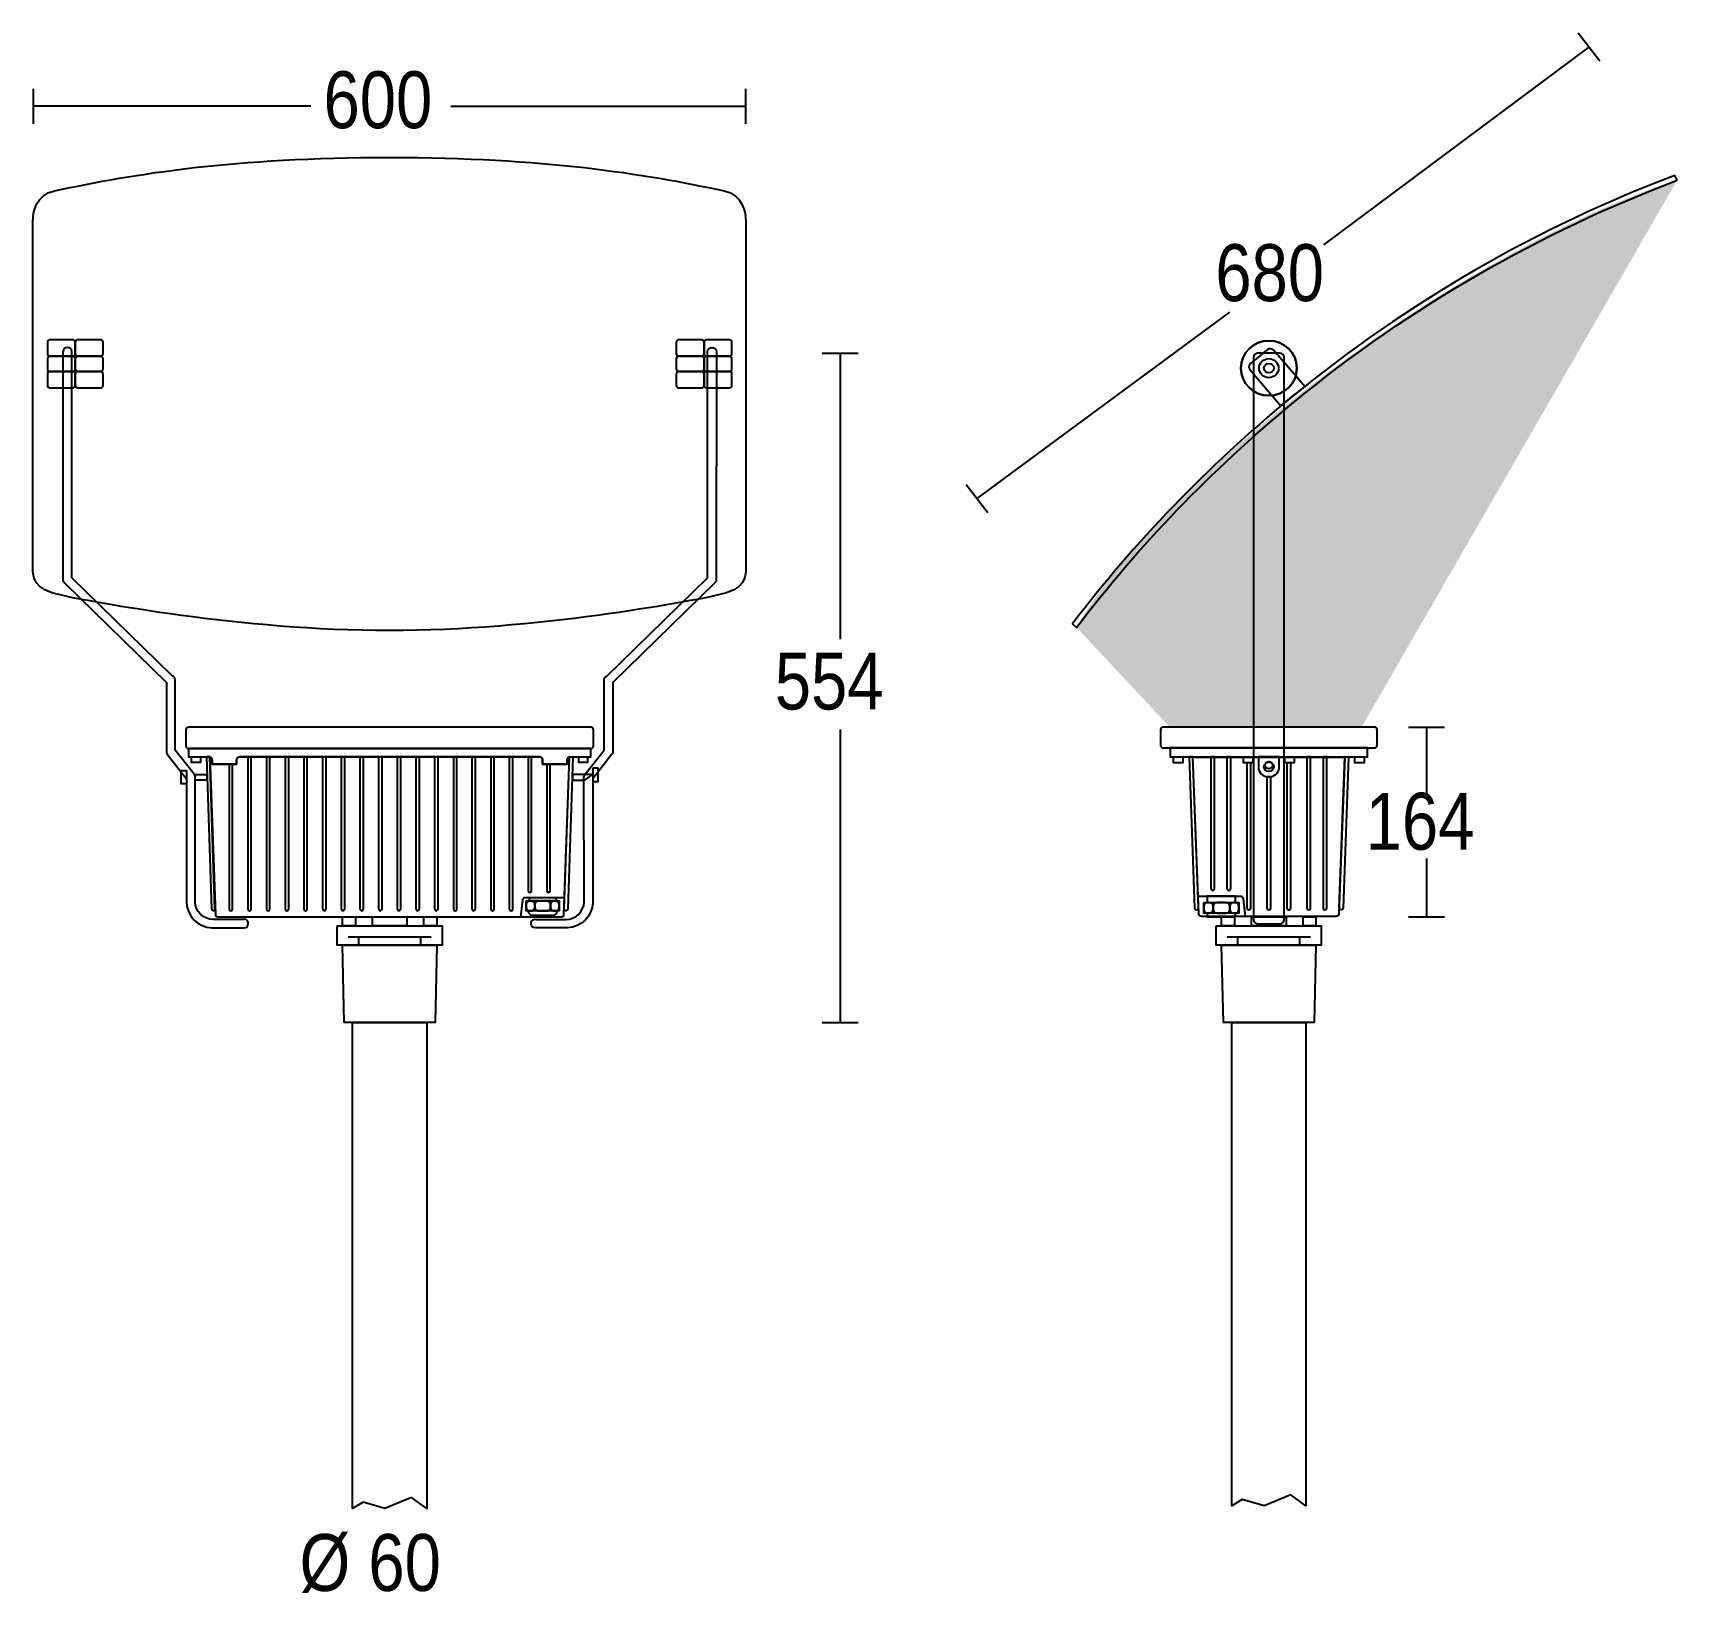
# Model space of a CAD drawing. Extents: x 0 to 178, y 6 to 175.
import ezdxf

# ---------------------------------------------------------------- set-up
doc = ezdxf.new("R2010")
doc.units = 0
doc.layers.add('LIVELLO_1', color=160, linetype='Continuous')
doc.styles.add('STD', font='txt')

# ---------------------------------------------------------------- blocks, each defined once
blk = doc.blocks.new('AI9-BLK1')
at = {"layer": 'LIVELLO_1'}
h = blk.add_hatch(color=255, dxfattribs=at)
h.dxf.hatch_style = 2
edge = h.paths.add_edge_path()
edge.add_spline(control_points=[(24.03, 21.61), (24.03, 21.61), (34.12, 10.8), (34.12, 10.8), (34.12, 10.8), (54.92, 10.8), (54.92, 10.8), (54.92, 10.8), (89.13, 70.09), (89.13, 70.09), (89.13, 70.09), (73.21, 65.65), (51.53, 49.45), (29.85, 33.24), (24.03, 21.61), (24.03, 21.61)], knot_values=[0, 0, 0, 0, 1, 1, 1, 2, 2, 2, 3, 3, 3, 4, 4, 4, 5, 5, 5, 5], degree=3, periodic=0)
at = {"layer": 'LIVELLO_1', "color": 7}
for p, q in [((78.41, 86.08), (80.75, 83.04)), ((79.58, 84.56), (50.8, 63.09)), ((-89.04, 76.22), (-89.04, 80.02)), ((-11.84, 76.22), (-11.84, 80.02)), ((-58.98, 78.12), (-89.04, 78.12)), ((-43.81, 78.12), (-11.84, 78.12)), ((40.61, 55.8), (13.23, 35.59)), ((-3.54, 51.36), (0.35, 51.36)), ((-1.6, 51.36), (-1.6, 20.35)), ((12.07, 37.11), (14.4, 34.08)), ((60.01, 10.8), (63.9, 10.8)), ((61.96, 10.8), (61.96, 3.65)), ((-1.6, 10.55), (-1.6, -21.22)), ((61.96, -3.44), (61.96, -9.76)), ((60.01, -9.76), (63.9, -9.76)), ((-54.95, -11.95), (-45.94, -11.95)), ((-53.8, -12.84), (-53.8, -11.95)), ((-47.08, -12.84), (-47.08, -11.95)), ((40.36, -11.94), (49.37, -11.94)), ((41.51, -12.84), (41.51, -11.94)), ((48.23, -12.84), (48.23, -11.94)), ((-3.54, -21.22), (0.35, -21.22))]:
    blk.add_line(p, q, dxfattribs=at)
for points in [[(-71.91, 7.56), (-70.96, 7.56), (-70.96, 6.96), (-71.91, 6.96)], [(-29.92, 7.56), (-28.98, 7.56), (-28.98, 6.96), (-29.92, 6.96)], [(55.58, 8.54), (34.16, 8.54), (34.16, 7.57), (36.54, 7.57), (53.19, 7.57), (55.58, 7.57)], [(34.52, 7.57), (35.53, 7.57), (35.53, 6.92), (34.52, 6.92)], [(42.14, 7.57), (43.15, 7.57), (43.15, 6.92), (42.14, 6.92)], [(46.59, 7.57), (47.6, 7.57), (47.6, 6.92), (46.59, 6.92)], [(54.2, 7.57), (55.21, 7.57), (55.21, 6.92), (54.2, 6.92)], [(-72.47, 6.08), (-72.47, 4.65), (-73.05, 4.65), (-73.05, 6.08)], [(-70.25, 5.66), (-70.25, 5.06), (-71.53, 5.06), (-71.53, 5.66)], [(-30.63, 5.66), (-30.63, 5.06), (-29.28, 5.06), (-28.46, 5.66)], [(-28.42, 6.35), (-28.42, 4.91), (-27.83, 4.91), (-27.83, 6.35)], [(-35.63, -8.05), (-32.06, -8.05), (-32.06, -9.14), (-35.63, -9.14)], [(-35.29, -7.69), (-32.4, -7.69), (-32.4, -8.05), (-35.29, -8.05)], [(37.81, -8.21), (41.63, -8.21), (41.63, -9.38), (37.81, -9.38)], [(41.26, -7.53), (38.18, -7.53), (38.18, -8.21), (41.26, -8.21)], [(-55.56, -9.77), (-54.15, -9.77), (-54.15, -10.75), (-55.56, -10.75)], [(-52.32, -9.77), (-48.57, -9.77), (-48.57, -10.75), (-52.32, -10.75)], [(-46.73, -9.77), (-45.33, -9.77), (-45.33, -10.75), (-46.73, -10.75)], [(41.26, -9.38), (38.18, -9.38), (38.18, -9.76), (41.26, -9.76)], [(39.75, -9.76), (41.16, -9.76), (41.16, -10.74), (39.75, -10.74)], [(42.99, -9.76), (46.74, -9.76), (46.74, -10.74), (42.99, -10.74)], [(48.58, -9.76), (49.98, -9.76), (49.98, -10.74), (48.58, -10.74)], [(-56.14, -10.75), (-44.75, -10.75), (-44.75, -12.84), (-56.14, -12.84)], [(39.17, -10.74), (50.56, -10.74), (50.56, -12.84), (39.17, -12.84)], [(-55.56, -12.84), (-45.33, -12.84), (-45.52, -21.23), (-55.37, -21.23)], [(39.75, -12.84), (49.98, -12.84), (49.79, -21.22), (39.94, -21.22)], [(-54.47, -21.23), (-46.42, -21.23), (-46.42, -73.93), (-48.06, -72.75), (-50.96, -73.93), (-53.31, -73.24), (-54.47, -73.93)], [(40.84, -21.22), (48.89, -21.22), (48.89, -73.65), (47.24, -72.46), (44.35, -73.65), (41.99, -72.96), (40.84, -73.65)]]:
    blk.add_lwpolyline(points, close=True, dxfattribs=at)
for centre, major_axis, ratio in [((44.87, 49.72), (-3.04, 0), 0.980054), ((44.87, 49.72), (-1.06, 0), 0.97934), ((44.87, 49.72), (-0.528, 0), 0.982719), ((44.87, 6.5), (-0.528, 0), 0.976198), ((44.87, 6.67), (-0.412, 0), 0.97451)]:
    blk.add_ellipse(centre, major_axis=major_axis, ratio=ratio, dxfattribs=at)
for points, knots in [([(-50.48, 72.57), (-67.28, 72.57), (-77.98, 70.83), (-86.77, 68.95), (-88.82, 68.51), (-89.12, 66.62), (-89.12, 65.66), (-89.12, 65.66), (-89.12, 27.99), (-89.12, 27.99), (-89.12, 27.08), (-89.12, 25.75), (-86.03, 25.09), (-82.79, 24.39), (-66.43, 21.26), (-50.48, 21.26), (-34.53, 21.26), (-18.18, 24.39), (-14.93, 25.09), (-11.84, 25.75), (-11.84, 27.08), (-11.84, 27.99), (-11.84, 27.99), (-11.84, 65.66), (-11.84, 65.66), (-11.84, 66.62), (-12.15, 68.51), (-14.19, 68.95), (-22.98, 70.83), (-33.68, 72.57), (-50.48, 72.57)], [0, 0, 0, 0, 1, 1, 1, 2, 2, 2, 3, 3, 3, 4, 4, 4, 5, 5, 5, 6, 6, 6, 7, 7, 7, 8, 8, 8, 9, 9, 9, 10, 10, 10, 10]), ([(89.13, 70.09), (74.39, 64.51), (60.32, 56.5), (47.54, 45.99), (38.58, 38.62), (30.73, 30.43), (24.03, 21.61), (24.03, 21.61), (23.57, 21.99), (23.57, 21.99), (30.3, 30.82), (38.17, 39.04), (47.16, 46.44), (59.98, 56.97), (74.09, 65.01), (88.87, 70.61), (88.87, 70.61), (89.13, 70.09), (89.13, 70.09)], [0, 0, 0, 0, 1, 1, 1, 2, 2, 2, 3, 3, 3, 4, 4, 4, 5, 5, 5, 6, 6, 6, 6]), ([(-87.25, 52.8), (-87.25, 52.8), (-84.82, 52.8), (-84.82, 52.8), (-84.66, 52.8), (-84.53, 52.67), (-84.53, 52.51), (-84.53, 52.51), (-84.53, 51.3), (-84.53, 51.3), (-84.53, 51.14), (-84.66, 51.01), (-84.82, 51.01), (-84.82, 51.01), (-87.25, 51.01), (-87.25, 51.01), (-87.42, 51.01), (-87.55, 51.14), (-87.55, 51.3), (-87.55, 51.3), (-87.55, 52.51), (-87.55, 52.51), (-87.55, 52.67), (-87.42, 52.8), (-87.25, 52.8)], [0, 0, 0, 0, 1, 1, 1, 2, 2, 2, 3, 3, 3, 4, 4, 4, 5, 5, 5, 6, 6, 6, 7, 7, 7, 8, 8, 8, 8]), ([(-66.25, -10.98), (-66.25, -10.98), (-69.71, -10.98), (-69.71, -10.98), (-71.21, -10.9), (-72.41, -9.71), (-72.47, -8.24), (-72.47, -8.24), (-72.47, 5.18), (-72.47, 5.18), (-72.47, 5.18), (-74.55, 7.85), (-74.55, 7.85), (-74.64, 7.97), (-74.67, 8.1), (-74.64, 8.22), (-74.64, 8.22), (-74.64, 15.62), (-74.64, 15.62), (-74.64, 15.62), (-85.66, 26.42), (-85.66, 26.42), (-85.76, 26.48), (-85.84, 26.59), (-85.86, 26.73), (-85.86, 26.73), (-85.86, 51.49), (-85.86, 51.49), (-85.86, 52.12), (-84.91, 52.12), (-84.91, 51.49), (-84.91, 51.49), (-84.91, 27), (-84.91, 27), (-84.91, 27), (-74.02, 16.34), (-74.02, 16.34), (-73.83, 16.28), (-73.69, 16.14), (-73.69, 15.89), (-73.69, 15.89), (-73.69, 8.29), (-73.69, 8.29), (-73.69, 8.29), (-71.65, 5.69), (-71.65, 5.69), (-71.57, 5.58), (-71.55, 5.54), (-71.53, 5.49), (-71.5, 5.41), (-71.49, 5.33), (-71.51, 5.25), (-71.51, 5.25), (-71.52, -8.15), (-71.52, -8.15), (-71.52, -9.2), (-70.65, -10.05), (-69.57, -10.05), (-69.57, -10.05), (-66.28, -10.05), (-66.28, -10.05), (-66.28, -10.05), (-66.15, -10.04), (-66.15, -10.04), (-65.61, -10.13), (-65.64, -10.98), (-66.25, -10.98)], [0, 0, 0, 0, 1, 1, 1, 2, 2, 2, 3, 3, 3, 4, 4, 4, 5, 5, 5, 6, 6, 6, 7, 7, 7, 8, 8, 8, 9, 9, 9, 10, 10, 10, 11, 11, 11, 12, 12, 12, 13, 13, 13, 14, 14, 14, 15, 15, 15, 16, 16, 16, 17, 17, 17, 18, 18, 18, 19, 19, 19, 20, 20, 20, 21, 21, 21, 22, 22, 22, 22]), ([(-66.25, -10.98), (-66.25, -10.98), (-69.71, -10.98), (-69.71, -10.98), (-71.21, -10.9), (-72.41, -9.71), (-72.47, -8.24), (-72.47, -8.24), (-72.47, 5.18), (-72.47, 5.18), (-72.47, 5.18), (-74.55, 7.85), (-74.55, 7.85), (-74.64, 7.97), (-74.67, 8.1), (-74.64, 8.22), (-74.64, 8.22), (-74.64, 15.62), (-74.64, 15.62), (-74.64, 15.62), (-85.66, 26.42), (-85.66, 26.42), (-85.76, 26.48), (-85.84, 26.59), (-85.86, 26.73), (-85.86, 26.73), (-85.86, 51.49), (-85.86, 51.49), (-85.86, 52.12), (-84.91, 52.12), (-84.91, 51.49), (-84.91, 51.49), (-84.91, 27), (-84.91, 27), (-84.91, 27), (-74.02, 16.34), (-74.02, 16.34), (-73.83, 16.28), (-73.69, 16.14), (-73.69, 15.89), (-73.69, 15.89), (-73.69, 8.29), (-73.69, 8.29), (-73.69, 8.29), (-71.65, 5.69), (-71.65, 5.69), (-71.57, 5.58), (-71.55, 5.54), (-71.53, 5.49), (-71.5, 5.41), (-71.49, 5.33), (-71.51, 5.25), (-71.51, 5.25), (-71.52, -8.15), (-71.52, -8.15), (-71.52, -9.2), (-70.65, -10.05), (-69.57, -10.05), (-69.57, -10.05), (-66.28, -10.05), (-66.28, -10.05), (-66.28, -10.05), (-66.15, -10.04), (-66.15, -10.04), (-65.61, -10.13), (-65.64, -10.98), (-66.25, -10.98)], [0, 0, 0, 0, 1, 1, 1, 2, 2, 2, 3, 3, 3, 4, 4, 4, 5, 5, 5, 6, 6, 6, 7, 7, 7, 8, 8, 8, 9, 9, 9, 10, 10, 10, 11, 11, 11, 12, 12, 12, 13, 13, 13, 14, 14, 14, 15, 15, 15, 16, 16, 16, 17, 17, 17, 18, 18, 18, 19, 19, 19, 20, 20, 20, 21, 21, 21, 22, 22, 22, 22]), ([(-84.24, 52.8), (-84.24, 52.8), (-81.8, 52.8), (-81.8, 52.8), (-81.64, 52.8), (-81.51, 52.67), (-81.51, 52.51), (-81.51, 52.51), (-81.51, 51.3), (-81.51, 51.3), (-81.51, 51.14), (-81.64, 51.01), (-81.8, 51.01), (-81.8, 51.01), (-84.24, 51.01), (-84.24, 51.01), (-84.4, 51.01), (-84.53, 51.14), (-84.53, 51.3), (-84.53, 51.3), (-84.53, 52.51), (-84.53, 52.51), (-84.53, 52.67), (-84.4, 52.8), (-84.24, 52.8)], [0, 0, 0, 0, 1, 1, 1, 2, 2, 2, 3, 3, 3, 4, 4, 4, 5, 5, 5, 6, 6, 6, 7, 7, 7, 8, 8, 8, 8]), ([(-34.64, -10.98), (-34.64, -10.98), (-31.17, -10.98), (-31.17, -10.98), (-29.68, -10.9), (-28.48, -9.71), (-28.42, -8.24), (-28.42, -8.24), (-28.42, 5.18), (-28.42, 5.18), (-28.42, 5.18), (-26.34, 7.85), (-26.34, 7.85), (-26.24, 7.97), (-26.22, 8.1), (-26.24, 8.22), (-26.24, 8.22), (-26.24, 15.62), (-26.24, 15.62), (-26.24, 15.62), (-15.22, 26.42), (-15.22, 26.42), (-15.12, 26.48), (-15.05, 26.59), (-15.03, 26.73), (-15.03, 26.73), (-15.02, 51.49), (-15.02, 51.49), (-15.02, 52.12), (-15.98, 52.12), (-15.98, 51.49), (-15.98, 51.49), (-15.98, 27), (-15.98, 27), (-15.98, 27), (-26.87, 16.34), (-26.87, 16.34), (-27.05, 16.28), (-27.2, 16.14), (-27.2, 15.89), (-27.2, 15.89), (-27.2, 8.29), (-27.2, 8.29), (-27.2, 8.29), (-29.23, 5.69), (-29.23, 5.69), (-29.31, 5.58), (-29.34, 5.54), (-29.35, 5.49), (-29.39, 5.41), (-29.39, 5.33), (-29.38, 5.25), (-29.38, 5.25), (-29.37, -8.15), (-29.37, -8.15), (-29.37, -9.2), (-30.24, -10.05), (-31.31, -10.05), (-31.31, -10.05), (-34.61, -10.05), (-34.61, -10.05), (-34.61, -10.05), (-34.73, -10.04), (-34.73, -10.04), (-35.28, -10.13), (-35.25, -10.98), (-34.64, -10.98)], [0, 0, 0, 0, 1, 1, 1, 2, 2, 2, 3, 3, 3, 4, 4, 4, 5, 5, 5, 6, 6, 6, 7, 7, 7, 8, 8, 8, 9, 9, 9, 10, 10, 10, 11, 11, 11, 12, 12, 12, 13, 13, 13, 14, 14, 14, 15, 15, 15, 16, 16, 16, 17, 17, 17, 18, 18, 18, 19, 19, 19, 20, 20, 20, 21, 21, 21, 22, 22, 22, 22]), ([(-34.64, -10.98), (-34.64, -10.98), (-31.17, -10.98), (-31.17, -10.98), (-29.68, -10.9), (-28.48, -9.71), (-28.42, -8.24), (-28.42, -8.24), (-28.42, 5.18), (-28.42, 5.18), (-28.42, 5.18), (-26.34, 7.85), (-26.34, 7.85), (-26.24, 7.97), (-26.22, 8.1), (-26.24, 8.22), (-26.24, 8.22), (-26.24, 15.62), (-26.24, 15.62), (-26.24, 15.62), (-15.22, 26.42), (-15.22, 26.42), (-15.12, 26.48), (-15.05, 26.59), (-15.03, 26.73), (-15.03, 26.73), (-15.02, 51.49), (-15.02, 51.49), (-15.02, 52.12), (-15.98, 52.12), (-15.98, 51.49), (-15.98, 51.49), (-15.98, 27), (-15.98, 27), (-15.98, 27), (-26.87, 16.34), (-26.87, 16.34), (-27.05, 16.28), (-27.2, 16.14), (-27.2, 15.89), (-27.2, 15.89), (-27.2, 8.29), (-27.2, 8.29), (-27.2, 8.29), (-29.23, 5.69), (-29.23, 5.69), (-29.31, 5.58), (-29.34, 5.54), (-29.35, 5.49), (-29.39, 5.41), (-29.39, 5.33), (-29.38, 5.25), (-29.38, 5.25), (-29.37, -8.15), (-29.37, -8.15), (-29.37, -9.2), (-30.24, -10.05), (-31.31, -10.05), (-31.31, -10.05), (-34.61, -10.05), (-34.61, -10.05), (-34.61, -10.05), (-34.73, -10.04), (-34.73, -10.04), (-35.28, -10.13), (-35.25, -10.98), (-34.64, -10.98)], [0, 0, 0, 0, 1, 1, 1, 2, 2, 2, 3, 3, 3, 4, 4, 4, 5, 5, 5, 6, 6, 6, 7, 7, 7, 8, 8, 8, 9, 9, 9, 10, 10, 10, 11, 11, 11, 12, 12, 12, 13, 13, 13, 14, 14, 14, 15, 15, 15, 16, 16, 16, 17, 17, 17, 18, 18, 18, 19, 19, 19, 20, 20, 20, 21, 21, 21, 22, 22, 22, 22]), ([(-19.09, 52.8), (-19.09, 52.8), (-16.65, 52.8), (-16.65, 52.8), (-16.49, 52.8), (-16.36, 52.67), (-16.36, 52.51), (-16.36, 52.51), (-16.36, 51.3), (-16.36, 51.3), (-16.36, 51.14), (-16.49, 51.01), (-16.65, 51.01), (-16.65, 51.01), (-19.09, 51.01), (-19.09, 51.01), (-19.25, 51.01), (-19.38, 51.14), (-19.38, 51.3), (-19.38, 51.3), (-19.38, 52.51), (-19.38, 52.51), (-19.38, 52.67), (-19.25, 52.8), (-19.09, 52.8)], [0, 0, 0, 0, 1, 1, 1, 2, 2, 2, 3, 3, 3, 4, 4, 4, 5, 5, 5, 6, 6, 6, 7, 7, 7, 8, 8, 8, 8]), ([(-16.07, 52.8), (-16.07, 52.8), (-13.63, 52.8), (-13.63, 52.8), (-13.47, 52.8), (-13.34, 52.67), (-13.34, 52.51), (-13.34, 52.51), (-13.34, 51.3), (-13.34, 51.3), (-13.34, 51.14), (-13.47, 51.01), (-13.63, 51.01), (-13.63, 51.01), (-16.07, 51.01), (-16.07, 51.01), (-16.23, 51.01), (-16.36, 51.14), (-16.36, 51.3), (-16.36, 51.3), (-16.36, 52.51), (-16.36, 52.51), (-16.36, 52.67), (-16.23, 52.8), (-16.07, 52.8)], [0, 0, 0, 0, 1, 1, 1, 2, 2, 2, 3, 3, 3, 4, 4, 4, 5, 5, 5, 6, 6, 6, 7, 7, 7, 8, 8, 8, 8]), ([(41.83, 49.72), (41.83, 51.36), (43.19, 52.7), (44.87, 52.7), (46.55, 52.7), (47.91, 51.36), (47.91, 49.72), (47.91, 48.08), (46.55, 46.74), (44.87, 46.74), (43.19, 46.74), (41.83, 48.08), (41.83, 49.72)], [0, 0, 0, 0, 1, 1, 1, 2, 2, 2, 3, 3, 3, 4, 4, 4, 4]), ([(42.88, 50.23), (42.88, 50.23), (44.7, 51.72), (44.7, 51.72), (44.91, 51.89), (45.21, 51.87), (45.39, 51.67), (45.39, 51.67), (48.76, 47.73), (48.76, 47.73), (48.23, 47.3), (47.69, 46.87), (47.16, 46.44), (47.16, 46.44), (46.18, 45.63), (46.18, 45.63), (46.18, 45.63), (42.82, 49.56), (42.82, 49.56), (42.65, 49.76), (42.67, 50.06), (42.88, 50.23)], [0, 0, 0, 0, 1, 1, 1, 2, 2, 2, 3, 3, 3, 4, 4, 4, 5, 5, 5, 6, 6, 6, 7, 7, 7, 7]), ([(-87.25, 51.01), (-87.25, 51.01), (-84.82, 51.01), (-84.82, 51.01), (-84.66, 51.01), (-84.53, 50.89), (-84.53, 50.73), (-84.53, 50.73), (-84.53, 49.65), (-84.53, 49.65), (-84.53, 49.49), (-84.66, 49.36), (-84.82, 49.36), (-84.82, 49.36), (-87.25, 49.36), (-87.25, 49.36), (-87.42, 49.36), (-87.55, 49.49), (-87.55, 49.65), (-87.55, 49.65), (-87.55, 50.73), (-87.55, 50.73), (-87.55, 50.89), (-87.42, 51.01), (-87.25, 51.01)], [0, 0, 0, 0, 1, 1, 1, 2, 2, 2, 3, 3, 3, 4, 4, 4, 5, 5, 5, 6, 6, 6, 7, 7, 7, 8, 8, 8, 8]), ([(-84.24, 51.01), (-84.24, 51.01), (-81.8, 51.01), (-81.8, 51.01), (-81.64, 51.01), (-81.51, 50.89), (-81.51, 50.73), (-81.51, 50.73), (-81.51, 49.65), (-81.51, 49.65), (-81.51, 49.49), (-81.64, 49.36), (-81.8, 49.36), (-81.8, 49.36), (-84.24, 49.36), (-84.24, 49.36), (-84.4, 49.36), (-84.53, 49.49), (-84.53, 49.65), (-84.53, 49.65), (-84.53, 50.73), (-84.53, 50.73), (-84.53, 50.89), (-84.4, 51.01), (-84.24, 51.01)], [0, 0, 0, 0, 1, 1, 1, 2, 2, 2, 3, 3, 3, 4, 4, 4, 5, 5, 5, 6, 6, 6, 7, 7, 7, 8, 8, 8, 8]), ([(-19.09, 51.01), (-19.09, 51.01), (-16.65, 51.01), (-16.65, 51.01), (-16.49, 51.01), (-16.36, 50.89), (-16.36, 50.73), (-16.36, 50.73), (-16.36, 49.65), (-16.36, 49.65), (-16.36, 49.49), (-16.49, 49.36), (-16.65, 49.36), (-16.65, 49.36), (-19.09, 49.36), (-19.09, 49.36), (-19.25, 49.36), (-19.38, 49.49), (-19.38, 49.65), (-19.38, 49.65), (-19.38, 50.73), (-19.38, 50.73), (-19.38, 50.89), (-19.25, 51.01), (-19.09, 51.01)], [0, 0, 0, 0, 1, 1, 1, 2, 2, 2, 3, 3, 3, 4, 4, 4, 5, 5, 5, 6, 6, 6, 7, 7, 7, 8, 8, 8, 8]), ([(-16.07, 51.01), (-16.07, 51.01), (-13.63, 51.01), (-13.63, 51.01), (-13.47, 51.01), (-13.34, 50.89), (-13.34, 50.73), (-13.34, 50.73), (-13.34, 49.65), (-13.34, 49.65), (-13.34, 49.49), (-13.47, 49.36), (-13.63, 49.36), (-13.63, 49.36), (-16.07, 49.36), (-16.07, 49.36), (-16.23, 49.36), (-16.36, 49.49), (-16.36, 49.65), (-16.36, 49.65), (-16.36, 50.73), (-16.36, 50.73), (-16.36, 50.89), (-16.23, 51.01), (-16.07, 51.01)], [0, 0, 0, 0, 1, 1, 1, 2, 2, 2, 3, 3, 3, 4, 4, 4, 5, 5, 5, 6, 6, 6, 7, 7, 7, 8, 8, 8, 8]), ([(43.68, 51.36), (43.68, 51.36), (46.06, 51.36), (46.06, 51.36), (46.33, 51.36), (46.54, 51.15), (46.54, 50.88), (46.54, 50.88), (46.54, -10.05), (46.54, -10.05), (46.54, -10.32), (46.33, -10.53), (46.06, -10.53), (46.06, -10.53), (43.68, -10.53), (43.68, -10.53), (43.41, -10.53), (43.19, -10.32), (43.19, -10.05), (43.19, -10.05), (43.19, 50.88), (43.19, 50.88), (43.19, 51.15), (43.41, 51.36), (43.68, 51.36)], [0, 0, 0, 0, 1, 1, 1, 2, 2, 2, 3, 3, 3, 4, 4, 4, 5, 5, 5, 6, 6, 6, 7, 7, 7, 8, 8, 8, 8]), ([(43.68, 51.36), (43.68, 51.36), (46.06, 51.36), (46.06, 51.36), (46.33, 51.36), (46.54, 51.15), (46.54, 50.88), (46.54, 50.88), (46.54, -10.05), (46.54, -10.05), (46.54, -10.32), (46.33, -10.53), (46.06, -10.53), (46.06, -10.53), (43.68, -10.53), (43.68, -10.53), (43.41, -10.53), (43.19, -10.32), (43.19, -10.05), (43.19, -10.05), (43.19, 50.88), (43.19, 50.88), (43.19, 51.15), (43.41, 51.36), (43.68, 51.36)], [0, 0, 0, 0, 1, 1, 1, 2, 2, 2, 3, 3, 3, 4, 4, 4, 5, 5, 5, 6, 6, 6, 7, 7, 7, 8, 8, 8, 8]), ([(-87.25, 49.36), (-87.25, 49.36), (-84.82, 49.36), (-84.82, 49.36), (-84.66, 49.36), (-84.53, 49.24), (-84.53, 49.08), (-84.53, 49.08), (-84.53, 47.87), (-84.53, 47.87), (-84.53, 47.71), (-84.66, 47.58), (-84.82, 47.58), (-84.82, 47.58), (-87.25, 47.58), (-87.25, 47.58), (-87.42, 47.58), (-87.55, 47.71), (-87.55, 47.87), (-87.55, 47.87), (-87.55, 49.08), (-87.55, 49.08), (-87.55, 49.24), (-87.42, 49.36), (-87.25, 49.36)], [0, 0, 0, 0, 1, 1, 1, 2, 2, 2, 3, 3, 3, 4, 4, 4, 5, 5, 5, 6, 6, 6, 7, 7, 7, 8, 8, 8, 8]), ([(-84.24, 49.36), (-84.24, 49.36), (-81.8, 49.36), (-81.8, 49.36), (-81.64, 49.36), (-81.51, 49.24), (-81.51, 49.08), (-81.51, 49.08), (-81.51, 47.87), (-81.51, 47.87), (-81.51, 47.71), (-81.64, 47.58), (-81.8, 47.58), (-81.8, 47.58), (-84.24, 47.58), (-84.24, 47.58), (-84.4, 47.58), (-84.53, 47.71), (-84.53, 47.87), (-84.53, 47.87), (-84.53, 49.08), (-84.53, 49.08), (-84.53, 49.24), (-84.4, 49.36), (-84.24, 49.36)], [0, 0, 0, 0, 1, 1, 1, 2, 2, 2, 3, 3, 3, 4, 4, 4, 5, 5, 5, 6, 6, 6, 7, 7, 7, 8, 8, 8, 8]), ([(-19.09, 49.36), (-19.09, 49.36), (-16.65, 49.36), (-16.65, 49.36), (-16.49, 49.36), (-16.36, 49.24), (-16.36, 49.08), (-16.36, 49.08), (-16.36, 47.87), (-16.36, 47.87), (-16.36, 47.71), (-16.49, 47.58), (-16.65, 47.58), (-16.65, 47.58), (-19.09, 47.58), (-19.09, 47.58), (-19.25, 47.58), (-19.38, 47.71), (-19.38, 47.87), (-19.38, 47.87), (-19.38, 49.08), (-19.38, 49.08), (-19.38, 49.24), (-19.25, 49.36), (-19.09, 49.36)], [0, 0, 0, 0, 1, 1, 1, 2, 2, 2, 3, 3, 3, 4, 4, 4, 5, 5, 5, 6, 6, 6, 7, 7, 7, 8, 8, 8, 8]), ([(-16.07, 49.36), (-16.07, 49.36), (-13.63, 49.36), (-13.63, 49.36), (-13.47, 49.36), (-13.34, 49.24), (-13.34, 49.08), (-13.34, 49.08), (-13.34, 47.87), (-13.34, 47.87), (-13.34, 47.71), (-13.47, 47.58), (-13.63, 47.58), (-13.63, 47.58), (-16.07, 47.58), (-16.07, 47.58), (-16.23, 47.58), (-16.36, 47.71), (-16.36, 47.87), (-16.36, 47.87), (-16.36, 49.08), (-16.36, 49.08), (-16.36, 49.24), (-16.23, 49.36), (-16.07, 49.36)], [0, 0, 0, 0, 1, 1, 1, 2, 2, 2, 3, 3, 3, 4, 4, 4, 5, 5, 5, 6, 6, 6, 7, 7, 7, 8, 8, 8, 8]), ([(-72.25, 10.79), (-72.25, 10.79), (-28.63, 10.79), (-28.63, 10.79), (-28.48, 10.79), (-28.36, 10.67), (-28.36, 10.52), (-28.36, 10.52), (-28.36, 8.74), (-28.36, 8.74), (-28.36, 8.59), (-28.48, 8.47), (-28.63, 8.47), (-28.63, 8.47), (-72.25, 8.47), (-72.25, 8.47), (-72.4, 8.47), (-72.53, 8.59), (-72.53, 8.74), (-72.53, 8.74), (-72.53, 10.52), (-72.53, 10.52), (-72.53, 10.67), (-72.4, 10.79), (-72.25, 10.79)], [0, 0, 0, 0, 1, 1, 1, 2, 2, 2, 3, 3, 3, 4, 4, 4, 5, 5, 5, 6, 6, 6, 7, 7, 7, 8, 8, 8, 8]), ([(33.43, 10.8), (33.43, 10.8), (56.31, 10.8), (56.31, 10.8), (56.47, 10.8), (56.6, 10.67), (56.6, 10.51), (56.6, 10.51), (56.6, 8.82), (56.6, 8.82), (56.6, 8.66), (56.47, 8.54), (56.31, 8.54), (56.31, 8.54), (33.43, 8.54), (33.43, 8.54), (33.26, 8.54), (33.13, 8.66), (33.13, 8.82), (33.13, 8.82), (33.13, 10.51), (33.13, 10.51), (33.13, 10.67), (33.26, 10.8), (33.43, 10.8)], [0, 0, 0, 0, 1, 1, 1, 2, 2, 2, 3, 3, 3, 4, 4, 4, 5, 5, 5, 6, 6, 6, 7, 7, 7, 8, 8, 8, 8]), ([(-72.25, 8.47), (-72.25, 8.47), (-28.63, 8.47), (-28.63, 8.47), (-28.63, 8.47), (-28.63, 7.56), (-28.63, 7.56), (-28.63, 7.56), (-30.87, 7.56), (-30.87, 7.56), (-31.06, 7.56), (-31.21, 7.41), (-31.21, 7.23), (-31.21, 7.23), (-31.21, 6.79), (-31.21, 6.79), (-31.21, 6.79), (-33.86, 6.79), (-33.86, 6.79), (-33.86, 6.79), (-33.86, 7.23), (-33.86, 7.23), (-33.86, 7.41), (-34.01, 7.56), (-34.2, 7.56), (-34.2, 7.56), (-66.68, 7.56), (-66.68, 7.56), (-66.87, 7.56), (-67.03, 7.41), (-67.03, 7.23), (-67.03, 7.23), (-67.03, 6.79), (-67.03, 6.79), (-67.03, 6.79), (-69.68, 6.79), (-69.68, 6.79), (-69.68, 6.79), (-69.68, 7.23), (-69.68, 7.23), (-69.68, 7.41), (-69.83, 7.56), (-70.02, 7.56), (-70.02, 7.56), (-72.25, 7.56), (-72.25, 7.56), (-72.25, 7.56), (-72.25, 8.47), (-72.25, 8.47)], [0, 0, 0, 0, 1, 1, 1, 2, 2, 2, 3, 3, 3, 4, 4, 4, 5, 5, 5, 6, 6, 6, 7, 7, 7, 8, 8, 8, 9, 9, 9, 10, 10, 10, 11, 11, 11, 12, 12, 12, 13, 13, 13, 14, 14, 14, 15, 15, 15, 16, 16, 16, 16]), ([(-69.93, 7.56), (-69.93, 7.56), (-69.38, -8.92), (-69.38, -8.92), (-69.38, -9.03), (-69.45, -9.11), (-69.56, -9.11), (-69.67, -9.11), (-69.76, -9.03), (-69.76, -8.92), (-69.76, -8.92), (-70.31, 7.56), (-70.31, 7.56), (-70.31, 7.56), (-69.93, 7.56), (-69.93, 7.56)], [0, 0, 0, 0, 1, 1, 1, 2, 2, 2, 3, 3, 3, 4, 4, 4, 5, 5, 5, 5]), ([(-69.33, -9.5), (-69.33, -9.5), (-69.93, 7.55), (-69.93, 7.55), (-69.78, 7.51), (-69.68, 7.38), (-69.68, 7.23), (-69.68, 7.23), (-69.68, 6.79), (-69.68, 6.79), (-69.68, 6.79), (-67.03, 6.79), (-67.03, 6.79), (-67.03, 6.79), (-67.03, 7.23), (-67.03, 7.23), (-67.03, 7.41), (-66.87, 7.56), (-66.68, 7.56), (-66.68, 7.56), (-34.2, 7.56), (-34.2, 7.56), (-34.01, 7.56), (-33.86, 7.41), (-33.86, 7.23), (-33.86, 7.23), (-33.86, 6.79), (-33.86, 6.79), (-33.86, 6.79), (-31.21, 6.79), (-31.21, 6.79), (-31.21, 6.79), (-31.21, 7.23), (-31.21, 7.23), (-31.21, 7.38), (-31.1, 7.51), (-30.96, 7.55), (-30.96, 7.55), (-31.55, -9.5), (-31.55, -9.5), (-31.55, -9.65), (-31.68, -9.77), (-31.83, -9.77), (-31.83, -9.77), (-69.06, -9.77), (-69.06, -9.77), (-69.21, -9.77), (-69.33, -9.65), (-69.33, -9.5)], [0, 0, 0, 0, 1, 1, 1, 2, 2, 2, 3, 3, 3, 4, 4, 4, 5, 5, 5, 6, 6, 6, 7, 7, 7, 8, 8, 8, 9, 9, 9, 10, 10, 10, 11, 11, 11, 12, 12, 12, 13, 13, 13, 14, 14, 14, 15, 15, 15, 16, 16, 16, 16]), ([(-65.45, 7.56), (-65.45, 7.56), (-65.45, -8.92), (-65.45, -8.92), (-65.45, -9.03), (-65.53, -9.11), (-65.63, -9.11), (-65.75, -9.11), (-65.83, -9.03), (-65.83, -8.92), (-65.83, -8.92), (-65.83, 7.56), (-65.83, 7.56), (-65.83, 7.56), (-65.45, 7.56), (-65.45, 7.56)], [0, 0, 0, 0, 1, 1, 1, 2, 2, 2, 3, 3, 3, 4, 4, 4, 5, 5, 5, 5]), ([(-63.42, 7.56), (-63.42, 7.56), (-63.42, -8.92), (-63.42, -8.92), (-63.42, -9.03), (-63.5, -9.11), (-63.6, -9.11), (-63.72, -9.11), (-63.8, -9.03), (-63.8, -8.92), (-63.8, -8.92), (-63.8, 7.56), (-63.8, 7.56), (-63.8, 7.56), (-63.42, 7.56), (-63.42, 7.56)], [0, 0, 0, 0, 1, 1, 1, 2, 2, 2, 3, 3, 3, 4, 4, 4, 5, 5, 5, 5]), ([(-61.39, 7.56), (-61.39, 7.56), (-61.39, -8.92), (-61.39, -8.92), (-61.39, -9.03), (-61.48, -9.11), (-61.58, -9.11), (-61.69, -9.11), (-61.78, -9.03), (-61.78, -8.92), (-61.78, -8.92), (-61.78, 7.56), (-61.78, 7.56), (-61.78, 7.56), (-61.39, 7.56), (-61.39, 7.56)], [0, 0, 0, 0, 1, 1, 1, 2, 2, 2, 3, 3, 3, 4, 4, 4, 5, 5, 5, 5]), ([(-59.37, 7.56), (-59.37, 7.56), (-59.37, -8.92), (-59.37, -8.92), (-59.37, -9.03), (-59.45, -9.11), (-59.55, -9.11), (-59.67, -9.11), (-59.75, -9.03), (-59.75, -8.92), (-59.75, -8.92), (-59.75, 7.56), (-59.75, 7.56), (-59.75, 7.56), (-59.37, 7.56), (-59.37, 7.56)], [0, 0, 0, 0, 1, 1, 1, 2, 2, 2, 3, 3, 3, 4, 4, 4, 5, 5, 5, 5]), ([(-57.34, 7.56), (-57.34, 7.56), (-57.34, -8.92), (-57.34, -8.92), (-57.34, -9.03), (-57.43, -9.11), (-57.53, -9.11), (-57.64, -9.11), (-57.72, -9.03), (-57.72, -8.92), (-57.72, -8.92), (-57.72, 7.56), (-57.72, 7.56), (-57.72, 7.56), (-57.34, 7.56), (-57.34, 7.56)], [0, 0, 0, 0, 1, 1, 1, 2, 2, 2, 3, 3, 3, 4, 4, 4, 5, 5, 5, 5]), ([(-55.32, 7.56), (-55.32, 7.56), (-55.32, -8.92), (-55.32, -8.92), (-55.32, -9.03), (-55.4, -9.11), (-55.5, -9.11), (-55.62, -9.11), (-55.7, -9.03), (-55.7, -8.92), (-55.7, -8.92), (-55.7, 7.56), (-55.7, 7.56), (-55.7, 7.56), (-55.32, 7.56), (-55.32, 7.56)], [0, 0, 0, 0, 1, 1, 1, 2, 2, 2, 3, 3, 3, 4, 4, 4, 5, 5, 5, 5]), ([(-53.29, 7.56), (-53.29, 7.56), (-53.29, -8.92), (-53.29, -8.92), (-53.29, -9.03), (-53.37, -9.11), (-53.48, -9.11), (-53.59, -9.11), (-53.67, -9.03), (-53.67, -8.92), (-53.67, -8.92), (-53.67, 7.56), (-53.67, 7.56), (-53.67, 7.56), (-53.29, 7.56), (-53.29, 7.56)], [0, 0, 0, 0, 1, 1, 1, 2, 2, 2, 3, 3, 3, 4, 4, 4, 5, 5, 5, 5]), ([(-51.27, 7.56), (-51.27, 7.56), (-51.27, -8.92), (-51.27, -8.92), (-51.27, -9.03), (-51.35, -9.11), (-51.45, -9.11), (-51.56, -9.11), (-51.65, -9.03), (-51.65, -8.92), (-51.65, -8.92), (-51.65, 7.56), (-51.65, 7.56), (-51.65, 7.56), (-51.27, 7.56), (-51.27, 7.56)], [0, 0, 0, 0, 1, 1, 1, 2, 2, 2, 3, 3, 3, 4, 4, 4, 5, 5, 5, 5]), ([(-49.24, 7.56), (-49.24, 7.56), (-49.24, -8.92), (-49.24, -8.92), (-49.24, -9.03), (-49.32, -9.11), (-49.42, -9.11), (-49.54, -9.11), (-49.62, -9.03), (-49.62, -8.92), (-49.62, -8.92), (-49.62, 7.56), (-49.62, 7.56), (-49.62, 7.56), (-49.24, 7.56), (-49.24, 7.56)], [0, 0, 0, 0, 1, 1, 1, 2, 2, 2, 3, 3, 3, 4, 4, 4, 5, 5, 5, 5]), ([(-47.21, 7.56), (-47.21, 7.56), (-47.21, -8.92), (-47.21, -8.92), (-47.21, -9.03), (-47.29, -9.11), (-47.4, -9.11), (-47.51, -9.11), (-47.59, -9.03), (-47.59, -8.92), (-47.59, -8.92), (-47.59, 7.56), (-47.59, 7.56), (-47.59, 7.56), (-47.21, 7.56), (-47.21, 7.56)], [0, 0, 0, 0, 1, 1, 1, 2, 2, 2, 3, 3, 3, 4, 4, 4, 5, 5, 5, 5]), ([(-45.19, 7.56), (-45.19, 7.56), (-45.19, -8.92), (-45.19, -8.92), (-45.19, -9.03), (-45.27, -9.11), (-45.37, -9.11), (-45.49, -9.11), (-45.57, -9.03), (-45.57, -8.92), (-45.57, -8.92), (-45.57, 7.56), (-45.57, 7.56), (-45.57, 7.56), (-45.19, 7.56), (-45.19, 7.56)], [0, 0, 0, 0, 1, 1, 1, 2, 2, 2, 3, 3, 3, 4, 4, 4, 5, 5, 5, 5]), ([(-43.16, 7.56), (-43.16, 7.56), (-43.16, -8.92), (-43.16, -8.92), (-43.16, -9.03), (-43.24, -9.11), (-43.35, -9.11), (-43.46, -9.11), (-43.54, -9.03), (-43.54, -8.92), (-43.54, -8.92), (-43.54, 7.56), (-43.54, 7.56), (-43.54, 7.56), (-43.16, 7.56), (-43.16, 7.56)], [0, 0, 0, 0, 1, 1, 1, 2, 2, 2, 3, 3, 3, 4, 4, 4, 5, 5, 5, 5]), ([(-41.14, 7.56), (-41.14, 7.56), (-41.14, -8.92), (-41.14, -8.92), (-41.14, -9.03), (-41.22, -9.11), (-41.32, -9.11), (-41.43, -9.11), (-41.52, -9.03), (-41.52, -8.92), (-41.52, -8.92), (-41.52, 7.56), (-41.52, 7.56), (-41.52, 7.56), (-41.14, 7.56), (-41.14, 7.56)], [0, 0, 0, 0, 1, 1, 1, 2, 2, 2, 3, 3, 3, 4, 4, 4, 5, 5, 5, 5]), ([(-39.11, 7.56), (-39.11, 7.56), (-39.11, -8.92), (-39.11, -8.92), (-39.11, -9.03), (-39.19, -9.11), (-39.29, -9.11), (-39.41, -9.11), (-39.49, -9.03), (-39.49, -8.92), (-39.49, -8.92), (-39.49, 7.56), (-39.49, 7.56), (-39.49, 7.56), (-39.11, 7.56), (-39.11, 7.56)], [0, 0, 0, 0, 1, 1, 1, 2, 2, 2, 3, 3, 3, 4, 4, 4, 5, 5, 5, 5]), ([(-37.08, 7.56), (-37.08, 7.56), (-37.08, -8.92), (-37.08, -8.92), (-37.08, -9.03), (-37.17, -9.11), (-37.27, -9.11), (-37.38, -9.11), (-37.47, -9.03), (-37.47, -8.92), (-37.47, -8.92), (-37.47, 7.56), (-37.47, 7.56), (-37.47, 7.56), (-37.08, 7.56), (-37.08, 7.56)], [0, 0, 0, 0, 1, 1, 1, 2, 2, 2, 3, 3, 3, 4, 4, 4, 5, 5, 5, 5]), ([(-35.06, 7.56), (-35.06, 7.56), (-35.06, -6.94), (-35.06, -6.94), (-35.06, -7.04), (-35.14, -7.12), (-35.24, -7.12), (-35.36, -7.12), (-35.44, -7.04), (-35.44, -6.94), (-35.44, -6.94), (-35.44, 7.56), (-35.44, 7.56), (-35.44, 7.56), (-35.06, 7.56), (-35.06, 7.56)], [0, 0, 0, 0, 1, 1, 1, 2, 2, 2, 3, 3, 3, 4, 4, 4, 5, 5, 5, 5]), ([(-30.96, 7.56), (-30.96, 7.56), (-31.51, -8.92), (-31.51, -8.92), (-31.51, -9.03), (-31.43, -9.11), (-31.33, -9.11), (-31.22, -9.11), (-31.13, -9.03), (-31.13, -8.92), (-31.13, -8.92), (-30.58, 7.56), (-30.58, 7.56), (-30.58, 7.56), (-30.96, 7.56), (-30.96, 7.56)], [0, 0, 0, 0, 1, 1, 1, 2, 2, 2, 3, 3, 3, 4, 4, 4, 5, 5, 5, 5]), ([(36.64, 7.57), (36.64, 7.57), (37.23, -8.84), (37.23, -8.84), (37.23, -8.95), (37.15, -9.03), (37.03, -9.03), (36.91, -9.03), (36.82, -8.95), (36.82, -8.84), (36.82, -8.84), (36.23, 7.57), (36.23, 7.57), (36.23, 7.57), (36.64, 7.57), (36.64, 7.57)], [0, 0, 0, 0, 1, 1, 1, 2, 2, 2, 3, 3, 3, 4, 4, 4, 5, 5, 5, 5]), ([(52.46, -9.45), (52.46, -9.45), (53.09, 7.56), (53.09, 7.56), (52.94, 7.51), (36.79, 7.51), (36.64, 7.56), (36.64, 7.56), (37.27, -9.45), (37.27, -9.45), (37.27, -9.61), (37.41, -9.74), (37.57, -9.74), (37.57, -9.74), (52.16, -9.74), (52.16, -9.74), (52.33, -9.74), (52.46, -9.61), (52.46, -9.45)], [0, 0, 0, 0, 1, 1, 1, 2, 2, 2, 3, 3, 3, 4, 4, 4, 5, 5, 5, 6, 6, 6, 6]), ([(38.58, 7.57), (38.58, 7.57), (38.98, 7.57), (38.98, 7.57), (38.98, 7.57), (38.98, -6.71), (38.98, -6.71), (38.98, -6.82), (38.9, -6.91), (38.77, -6.91), (38.67, -6.91), (38.58, -6.82), (38.58, -6.71), (38.58, -6.71), (38.58, 7.57), (38.58, 7.57)], [0, 0, 0, 0, 1, 1, 1, 2, 2, 2, 3, 3, 3, 4, 4, 4, 5, 5, 5, 5]), ([(40.33, 7.57), (40.33, 7.57), (40.74, 7.57), (40.74, 7.57), (40.74, 7.57), (40.74, -6.71), (40.74, -6.71), (40.74, -6.82), (40.65, -6.91), (40.53, -6.91), (40.42, -6.91), (40.33, -6.82), (40.33, -6.71), (40.33, -6.71), (40.33, 7.57), (40.33, 7.57)], [0, 0, 0, 0, 1, 1, 1, 2, 2, 2, 3, 3, 3, 4, 4, 4, 5, 5, 5, 5]), ([(43.74, 6.5), (43.74, 6.5), (43.74, 7.57), (43.74, 7.57), (43.74, 7.57), (46, 7.57), (46, 7.57), (46, 7.57), (46, 6.5), (46, 6.5), (46, 5.88), (45.49, 5.39), (44.87, 5.39), (44.24, 5.39), (43.74, 5.88), (43.74, 6.5)], [0, 0, 0, 0, 1, 1, 1, 2, 2, 2, 3, 3, 3, 4, 4, 4, 5, 5, 5, 5]), ([(48.99, 7.57), (48.99, 7.57), (49.4, 7.57), (49.4, 7.57), (49.4, 7.57), (49.4, -8.84), (49.4, -8.84), (49.4, -8.95), (49.31, -9.03), (49.19, -9.03), (49.08, -9.03), (48.99, -8.95), (48.99, -8.84), (48.99, -8.84), (48.99, 7.57), (48.99, 7.57)], [0, 0, 0, 0, 1, 1, 1, 2, 2, 2, 3, 3, 3, 4, 4, 4, 5, 5, 5, 5]), ([(50.75, 7.57), (50.75, 7.57), (51.16, 7.57), (51.16, 7.57), (51.16, 7.57), (51.16, -8.84), (51.16, -8.84), (51.16, -8.95), (51.07, -9.03), (50.95, -9.03), (50.84, -9.03), (50.75, -8.95), (50.75, -8.84), (50.75, -8.84), (50.75, 7.57), (50.75, 7.57)], [0, 0, 0, 0, 1, 1, 1, 2, 2, 2, 3, 3, 3, 4, 4, 4, 5, 5, 5, 5]), ([(53.09, 7.57), (53.09, 7.57), (52.51, -8.84), (52.51, -8.84), (52.5, -8.95), (52.59, -9.03), (52.7, -9.03), (52.82, -9.03), (52.91, -8.95), (52.92, -8.84), (52.92, -8.84), (53.5, 7.57), (53.5, 7.57), (53.5, 7.57), (53.09, 7.57), (53.09, 7.57)], [0, 0, 0, 0, 1, 1, 1, 2, 2, 2, 3, 3, 3, 4, 4, 4, 5, 5, 5, 5]), ([(-67.47, 6.79), (-67.47, 6.79), (-67.47, -8.92), (-67.47, -8.92), (-67.47, -9.03), (-67.56, -9.11), (-67.66, -9.11), (-67.77, -9.11), (-67.86, -9.03), (-67.86, -8.92), (-67.86, -8.92), (-67.86, 6.79), (-67.86, 6.79), (-67.86, 6.79), (-67.47, 6.79), (-67.47, 6.79)], [0, 0, 0, 0, 1, 1, 1, 2, 2, 2, 3, 3, 3, 4, 4, 4, 5, 5, 5, 5]), ([(-33.03, 6.79), (-33.03, 6.79), (-33.03, -6.94), (-33.03, -6.94), (-33.03, -7.04), (-33.11, -7.12), (-33.22, -7.12), (-33.33, -7.12), (-33.41, -7.04), (-33.41, -6.94), (-33.41, -6.94), (-33.41, 6.79), (-33.41, 6.79), (-33.41, 6.79), (-33.03, 6.79), (-33.03, 6.79)], [0, 0, 0, 0, 1, 1, 1, 2, 2, 2, 3, 3, 3, 4, 4, 4, 5, 5, 5, 5]), ([(42.91, 6.92), (42.91, 6.92), (42.91, -8.84), (42.91, -8.84), (42.91, -8.95), (42.82, -9.03), (42.7, -9.03), (42.58, -9.03), (42.5, -8.95), (42.5, -8.84), (42.5, -8.84), (42.5, 6.92), (42.5, 6.92), (42.5, 6.92), (42.91, 6.92), (42.91, 6.92)], [0, 0, 0, 0, 1, 1, 1, 2, 2, 2, 3, 3, 3, 4, 4, 4, 5, 5, 5, 5]), ([(45.07, 5.41), (45.07, 5.41), (45.07, -8.84), (45.07, -8.84), (45.07, -8.95), (44.98, -9.03), (44.86, -9.03), (44.75, -9.03), (44.66, -8.95), (44.66, -8.84), (44.66, -8.84), (44.66, 5.41), (44.66, 5.41), (44.73, 5.4), (44.8, 5.39), (44.87, 5.39), (44.94, 5.39), (45, 5.4), (45.07, 5.41)], [0, 0, 0, 0, 1, 1, 1, 2, 2, 2, 3, 3, 3, 4, 4, 4, 5, 5, 5, 6, 6, 6, 6]), ([(47.24, 6.92), (47.24, 6.92), (47.24, -8.84), (47.24, -8.84), (47.24, -8.95), (47.15, -9.03), (47.02, -9.03), (46.92, -9.03), (46.83, -8.95), (46.83, -8.84), (46.83, -8.84), (46.83, 6.92), (46.83, 6.92), (46.83, 6.92), (47.24, 6.92), (47.24, 6.92)], [0, 0, 0, 0, 1, 1, 1, 2, 2, 2, 3, 3, 3, 4, 4, 4, 5, 5, 5, 5]), ([(-35.78, -7.7), (-35.78, -7.7), (-31.49, -7.7), (-31.49, -7.7), (-31.49, -7.7), (-31.55, -9.5), (-31.55, -9.5), (-31.55, -9.65), (-31.68, -9.77), (-31.83, -9.77), (-31.83, -9.77), (-36.27, -9.77), (-36.27, -9.77), (-36.27, -9.77), (-36.05, -7.97), (-36.05, -7.97), (-36.05, -7.82), (-35.93, -7.7), (-35.78, -7.7)], [0, 0, 0, 0, 1, 1, 1, 2, 2, 2, 3, 3, 3, 4, 4, 4, 5, 5, 5, 6, 6, 6, 6]), ([(-35.22, -8.05), (-35.22, -8.05), (-35.1, -8.05), (-35.1, -8.05), (-34.88, -8.05), (-34.69, -8.23), (-34.69, -8.45), (-34.69, -8.45), (-34.69, -8.74), (-34.69, -8.74), (-34.69, -8.97), (-34.88, -9.14), (-35.1, -9.14), (-35.1, -9.14), (-35.22, -9.14), (-35.22, -9.14), (-35.45, -9.14), (-35.63, -8.97), (-35.63, -8.74), (-35.63, -8.74), (-35.63, -8.45), (-35.63, -8.45), (-35.63, -8.23), (-35.45, -8.05), (-35.22, -8.05)], [0, 0, 0, 0, 1, 1, 1, 2, 2, 2, 3, 3, 3, 4, 4, 4, 5, 5, 5, 6, 6, 6, 7, 7, 7, 8, 8, 8, 8]), ([(-34.28, -8.05), (-34.28, -8.05), (-33.41, -8.05), (-33.41, -8.05), (-33.18, -8.05), (-33, -8.23), (-33, -8.45), (-33, -8.45), (-33, -8.74), (-33, -8.74), (-33, -8.97), (-33.18, -9.14), (-33.41, -9.14), (-33.41, -9.14), (-34.28, -9.14), (-34.28, -9.14), (-34.51, -9.14), (-34.69, -8.97), (-34.69, -8.74), (-34.69, -8.74), (-34.69, -8.45), (-34.69, -8.45), (-34.69, -8.23), (-34.51, -8.05), (-34.28, -8.05)], [0, 0, 0, 0, 1, 1, 1, 2, 2, 2, 3, 3, 3, 4, 4, 4, 5, 5, 5, 6, 6, 6, 7, 7, 7, 8, 8, 8, 8]), ([(-32.58, -8.05), (-32.58, -8.05), (-32.47, -8.05), (-32.47, -8.05), (-32.24, -8.05), (-32.06, -8.23), (-32.06, -8.45), (-32.06, -8.45), (-32.06, -8.74), (-32.06, -8.74), (-32.06, -8.97), (-32.24, -9.14), (-32.47, -9.14), (-32.47, -9.14), (-32.58, -9.14), (-32.58, -9.14), (-32.81, -9.14), (-33, -8.97), (-33, -8.74), (-33, -8.74), (-33, -8.45), (-33, -8.45), (-33, -8.23), (-32.81, -8.05), (-32.58, -8.05)], [0, 0, 0, 0, 1, 1, 1, 2, 2, 2, 3, 3, 3, 4, 4, 4, 5, 5, 5, 6, 6, 6, 7, 7, 7, 8, 8, 8, 8]), ([(41.79, -7.53), (41.79, -7.53), (37.2, -7.53), (37.2, -7.53), (37.2, -7.53), (37.27, -9.45), (37.27, -9.45), (37.27, -9.61), (37.41, -9.74), (37.57, -9.74), (37.57, -9.74), (42.31, -9.74), (42.31, -9.74), (42.31, -9.74), (42.08, -7.82), (42.08, -7.82), (42.08, -7.66), (41.95, -7.53), (41.79, -7.53)], [0, 0, 0, 0, 1, 1, 1, 2, 2, 2, 3, 3, 3, 4, 4, 4, 5, 5, 5, 6, 6, 6, 6]), ([(38.25, -8.21), (38.25, -8.21), (38.38, -8.21), (38.38, -8.21), (38.62, -8.21), (38.82, -8.4), (38.82, -8.64), (38.82, -8.64), (38.82, -8.95), (38.82, -8.95), (38.82, -9.19), (38.62, -9.38), (38.38, -9.38), (38.38, -9.38), (38.25, -9.38), (38.25, -9.38), (38.01, -9.38), (37.81, -9.19), (37.81, -8.95), (37.81, -8.95), (37.81, -8.64), (37.81, -8.64), (37.81, -8.4), (38.01, -8.21), (38.25, -8.21)], [0, 0, 0, 0, 1, 1, 1, 2, 2, 2, 3, 3, 3, 4, 4, 4, 5, 5, 5, 6, 6, 6, 7, 7, 7, 8, 8, 8, 8]), ([(39.26, -8.21), (39.26, -8.21), (40.19, -8.21), (40.19, -8.21), (40.43, -8.21), (40.63, -8.4), (40.63, -8.64), (40.63, -8.64), (40.63, -8.95), (40.63, -8.95), (40.63, -9.19), (40.43, -9.38), (40.19, -9.38), (40.19, -9.38), (39.26, -9.38), (39.26, -9.38), (39.01, -9.38), (38.82, -9.19), (38.82, -8.95), (38.82, -8.95), (38.82, -8.64), (38.82, -8.64), (38.82, -8.4), (39.01, -8.21), (39.26, -8.21)], [0, 0, 0, 0, 1, 1, 1, 2, 2, 2, 3, 3, 3, 4, 4, 4, 5, 5, 5, 6, 6, 6, 7, 7, 7, 8, 8, 8, 8]), ([(41.07, -8.21), (41.07, -8.21), (41.19, -8.21), (41.19, -8.21), (41.43, -8.21), (41.63, -8.4), (41.63, -8.64), (41.63, -8.64), (41.63, -8.95), (41.63, -8.95), (41.63, -9.19), (41.43, -9.38), (41.19, -9.38), (41.19, -9.38), (41.07, -9.38), (41.07, -9.38), (40.83, -9.38), (40.63, -9.19), (40.63, -8.95), (40.63, -8.95), (40.63, -8.64), (40.63, -8.64), (40.63, -8.4), (40.83, -8.21), (41.07, -8.21)], [0, 0, 0, 0, 1, 1, 1, 2, 2, 2, 3, 3, 3, 4, 4, 4, 5, 5, 5, 6, 6, 6, 7, 7, 7, 8, 8, 8, 8]), ([(-32.27, -9.14), (-32.27, -9.14), (-32.27, -9.18), (-32.27, -9.18), (-32.27, -9.4), (-32.45, -9.58), (-32.68, -9.58), (-32.68, -9.58), (-35.01, -9.58), (-35.01, -9.58), (-35.23, -9.58), (-35.42, -9.4), (-35.42, -9.18), (-35.42, -9.18), (-35.42, -9.14), (-35.42, -9.14), (-35.42, -9.14), (-32.27, -9.14), (-32.27, -9.14)], [0, 0, 0, 0, 1, 1, 1, 2, 2, 2, 3, 3, 3, 4, 4, 4, 5, 5, 5, 6, 6, 6, 6])]:
    blk.add_open_spline(points, degree=3, knots=knots, dxfattribs=at)
at = {"layer": 'LIVELLO_1', "color": 7, "char_height": 6.1665, "attachment_point": 1, "style": 'STD'}
for s, insert in [('\\fArial Narrow|b0|i0;\\H6.1665;\\C7;600', (-57.61, 81.91)), ('\\fArial Narrow|b0|i0;\\H6.1665;\\C7;680', (39.07, 63.16)), ('\\fArial Narrow|b0|i0;\\H6.1665;\\C7;554', (-8.69, 18.88)), ('\\fArial Narrow|b0|i0;\\H6.1665;\\C7;164', (55.37, 3.67)), ('\\fArial Narrow|b0|i0;\\H6.1665;\\C250;Ø 60', (-60.21, -76.71))]:
    blk.add_mtext(s, dxfattribs=dict(at, insert=insert))

msp = doc.modelspace()

# ---------------------------------------------------------------- block references
at = {"layer": 'LIVELLO_1', "color": 7}
msp.add_blockref('AI9-BLK1', (89.252606, 89.01653), dxfattribs=at)

doc.saveas('drawing.dxf')
